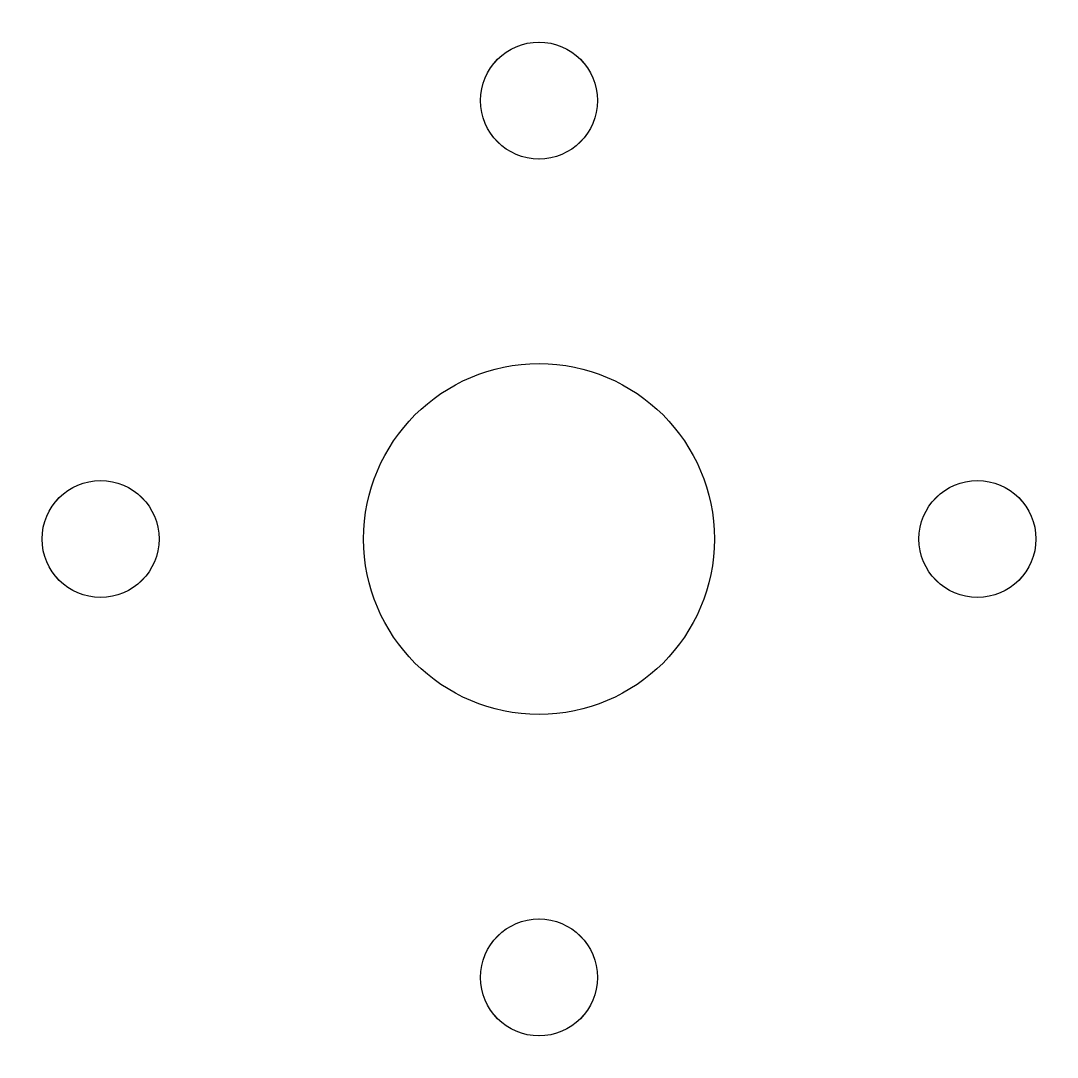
# Model space of a CAD drawing. Header units: inches. Extents: x -44.3 to 44.3, y -44.3 to 44.3.
import ezdxf

# ---------------------------------------------------------------- set-up
doc = ezdxf.new("R2010")
doc.units = ezdxf.units.IN
doc.header["$MEASUREMENT"] = 0

# ---------------------------------------------------------------- blocks, each defined once
blk = doc.blocks.new('*U1')
blk.add_circle((5, 5), 5)
blk = doc.blocks.new('*U2')
at = {"color": 0, "linetype": 'ByBlock', "lineweight": -2, "transparency": 16777216}
for p, rotation in [((39.33, -6.83, 12), 59.99999999999999), ((44.33, -1.83, 12), 120), ((35.67, 6.83, 12), 240), ((30.67, 1.83, 12), 300.0000000000001), ((42.5, 5, 12), 180)]:
    blk.add_blockref('*U1', p, dxfattribs=dict(at, rotation=rotation))
blk.add_blockref('*U1', (32.5, -5, 12), dxfattribs=at)
blk = doc.blocks.new('*U8')
blk.add_circle((5, 5), 5)
blk = doc.blocks.new('*U10')
at = {"color": 0, "linetype": 'ByBlock', "lineweight": -2, "transparency": 16777216}
for p, rotation in [((39.33, -6.83, 12), 59.99999999999999), ((44.33, -1.83, 12), 120), ((35.67, 6.83, 12), 240), ((30.67, 1.83, 12), 300.0000000000001), ((42.5, 5, 12), 180)]:
    blk.add_blockref('*U8', p, dxfattribs=dict(at, rotation=rotation))
blk.add_blockref('*U8', (32.5, -5, 12), dxfattribs=at)
blk = doc.blocks.new('*U11')
blk.add_circle((5, 5), 5)
blk = doc.blocks.new('*U13')
at = {"color": 0, "linetype": 'ByBlock', "lineweight": -2, "transparency": 16777216}
for p, rotation in [((39.33, -6.83, 12), 59.99999999999999), ((44.33, -1.83, 12), 120), ((35.67, 6.83, 12), 240), ((30.67, 1.83, 12), 300.0000000000001), ((42.5, 5, 12), 180)]:
    blk.add_blockref('*U11', p, dxfattribs=dict(at, rotation=rotation))
blk.add_blockref('*U11', (32.5, -5, 12), dxfattribs=at)
blk = doc.blocks.new('*U14')
blk.add_circle((5, 5), 5)
blk = doc.blocks.new('*U16')
at = {"color": 0, "linetype": 'ByBlock', "lineweight": -2, "transparency": 16777216}
for p, rotation in [((39.33, -6.83, 12), 59.99999999999999), ((44.33, -1.83, 12), 120), ((35.67, 6.83, 12), 240), ((30.67, 1.83, 12), 300.0000000000001), ((42.5, 5, 12), 180)]:
    blk.add_blockref('*U14', p, dxfattribs=dict(at, rotation=rotation))
blk.add_blockref('*U14', (32.5, -5, 12), dxfattribs=at)

msp = doc.modelspace()

# ---------------------------------------------------------------- linework, layer by layer
msp.add_circle((0, 0, 32), 15)

# ---------------------------------------------------------------- block references
for name, rotation in [('*U10', 90), ('*U13', 180), ('*U16', 270)]:
    msp.add_blockref(name, (0, 0), dxfattribs=dict(rotation=rotation))
msp.add_blockref('*U2', (0, 0))

doc.saveas('drawing.dxf')
